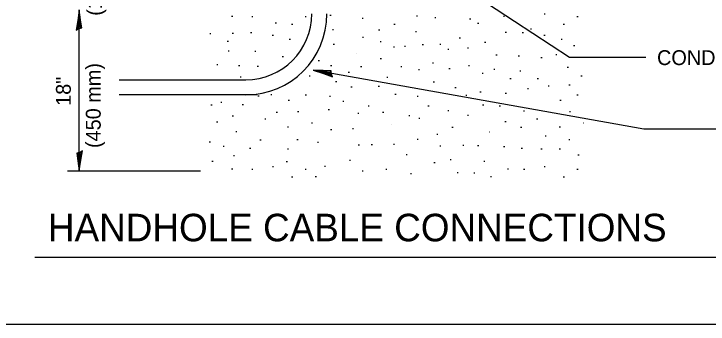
# Model space of a CAD drawing. Extents: x 1709823 to 1716999, y 1398858 to 1402388.
# Drawn here: x 1715063.9 to 1715162.1, y 1401796.9 to 1401840.8 of the extents above; entities that cross this region are included whole.
import ezdxf

# ---------------------------------------------------------------- set-up
doc = ezdxf.new("R2010")
doc.units = 0
for name, color, linetype in [('Design_EX_Roadway Dimensions', 7, 'Continuous'), ('Design_EX_Roadway Notes', 7, 'Continuous'), ('Removal_Items', 7, 'Continuous'), ('Sheets_General Details', 7, 'Continuous'), ('Signals_EX_Underground Conduit', 7, 'Continuous')]:
    doc.layers.add(name, color=color, linetype=linetype)

msp = doc.modelspace()

# ---------------------------------------------------------------- linework, layer by layer
at = {"layer": 'Design_EX_Roadway Dimensions'}
for p, q in [((1715073.182, 1401818.605), (1715073.182, 1401841.397)), ((1715071.536, 1401818.605), (1715090.327, 1401818.605))]:
    msp.add_line(p, q, dxfattribs=at)
for points in [[(1715073.143, 1401838.774), (1715073.534, 1401838.861), (1715073.366, 1401839.971), (1715073.182, 1401841.397), (1715072.972, 1401839.873), (1715072.738, 1401838.54), (1715073.143, 1401838.774), (1715073.402, 1401838.891), (1715073.179, 1401840.439), (1715072.882, 1401838.747), (1715073.215, 1401838.996), (1715073.17, 1401839.707), (1715073.066, 1401839.023)], [(1715073.219, 1401821.228), (1715072.828, 1401821.14), (1715072.997, 1401820.031), (1715073.182, 1401818.605), (1715073.39, 1401820.127), (1715073.624, 1401821.462), (1715073.219, 1401821.228), (1715072.961, 1401821.111), (1715073.183, 1401819.563), (1715073.48, 1401821.255), (1715073.147, 1401821.005), (1715073.192, 1401820.294), (1715073.296, 1401820.978)]]:
    msp.add_lwpolyline(points, dxfattribs=at)
at = {"layer": 'Design_EX_Roadway Notes'}
for p, q in [((1715142.5, 1401834.629), (1715113.359, 1401853.799)), ((1715153.298, 1401834.629), (1715142.5, 1401834.629)), ((1715152.997, 1401824.512), (1715106.228, 1401832.879)), ((1715166.489, 1401824.512), (1715152.997, 1401824.512))]:
    msp.add_line(p, q, dxfattribs=at)
msp.add_lwpolyline([(1715108.804, 1401832.379), (1715108.787, 1401832.78), (1715107.665, 1401832.81), (1715106.228, 1401832.879), (1715107.691, 1401832.405), (1715108.963, 1401831.94), (1715108.804, 1401832.379), (1715108.735, 1401832.654), (1715107.172, 1401832.708), (1715108.784, 1401832.117), (1715108.597, 1401832.489), (1715107.89, 1401832.57), (1715108.544, 1401832.348)], dxfattribs=at)
at = {"layer": 'Removal_Items'}
for p, q in [((1715108.784, 1401840.602), (1715108.619, 1401840.602)), ((1715121.005, 1401840.512), (1715120.84, 1401840.512)), ((1715139.077, 1401840.797), (1715138.915, 1401840.797)), ((1715094.89, 1401840.472), (1715094.71, 1401840.472)), ((1715097.74, 1401840.397), (1715097.575, 1401840.397)), ((1715101.055, 1401839.515), (1715100.89, 1401839.515)), ((1715105.277, 1401840.397), (1715105.097, 1401840.397)), ((1715113.322, 1401840.172), (1715113.157, 1401840.172)), ((1715123.604, 1401840.262), (1715123.439, 1401840.262)), ((1715128.557, 1401840.067), (1715128.377, 1401840.067)), ((1715133.302, 1401840.472), (1715133.14, 1401840.472)), ((1715143.704, 1401840.397), (1715143.524, 1401840.397)), ((1715103.354, 1401839.305), (1715103.189, 1401839.305)), ((1715109.129, 1401838.589), (1715108.964, 1401838.589)), ((1715117.829, 1401839.335), (1715117.664, 1401839.335)), ((1715129.66, 1401839.47), (1715129.495, 1401839.47)), ((1715137.137, 1401838.679), (1715136.972, 1401838.679)), ((1715141.78, 1401839.305), (1715141.615, 1401839.305)), ((1715091.785, 1401838.007), (1715091.624, 1401838.007)), ((1715094.965, 1401838.037), (1715094.8, 1401838.037)), ((1715097.564, 1401838.157), (1715097.399, 1401838.157)), ((1715100.62, 1401837.782), (1715100.459, 1401837.782)), ((1715115.665, 1401838.514), (1715115.485, 1401838.514)), ((1715120.87, 1401838.289), (1715120.705, 1401838.289)), ((1715133.572, 1401838.202), (1715133.407, 1401838.202)), ((1715135.99, 1401838.157), (1715135.81, 1401838.157)), ((1715139.047, 1401837.782), (1715138.885, 1401837.782)), ((1715094.264, 1401836.932), (1715094.099, 1401836.932)), ((1715103.039, 1401837.217), (1715102.874, 1401837.217)), ((1715113.382, 1401837.472), (1715113.217, 1401837.472)), ((1715115.887, 1401836.86), (1715115.707, 1401836.86)), ((1715127.065, 1401837.367), (1715126.9, 1401837.367)), ((1715130.662, 1401836.77), (1715130.497, 1401836.77)), ((1715141.465, 1401837.217), (1715141.3, 1401837.217)), ((1715109.264, 1401836.47), (1715109.099, 1401836.47)), ((1715117.754, 1401836.125), (1715117.589, 1401836.125)), ((1715119.322, 1401836.2), (1715119.157, 1401836.2)), ((1715121.842, 1401836.455), (1715121.662, 1401836.455)), ((1715124.302, 1401836.47), (1715124.14, 1401836.47)), ((1715125.437, 1401835.769), (1715125.272, 1401835.769)), ((1715128.227, 1401835.994), (1715128.062, 1401835.994)), ((1715143.227, 1401836.29), (1715143.062, 1401836.29)), ((1715094.384, 1401835.544), (1715094.219, 1401835.544)), ((1715098.16, 1401835.499), (1715097.995, 1401835.499)), ((1715102.052, 1401834.767), (1715101.877, 1401834.767)), ((1715132.274, 1401834.992), (1715132.094, 1401834.992)), ((1715135.405, 1401834.827), (1715135.229, 1401834.827)), ((1715138.615, 1401834.617), (1715138.45, 1401834.617)), ((1715140.719, 1401835.022), (1715140.554, 1401835.022)), ((1715092.787, 1401833.635), (1715092.622, 1401833.635)), ((1715107.142, 1401834.202), (1715106.98, 1401834.202)), ((1715115.902, 1401834.442), (1715115.74, 1401834.442)), ((1715123.274, 1401833.83), (1715123.109, 1401833.83)), ((1715095.862, 1401833.455), (1715095.697, 1401833.455)), ((1715098.517, 1401833.38), (1715098.355, 1401833.38)), ((1715108.874, 1401833.455), (1715108.709, 1401833.455)), ((1715113.112, 1401833.32), (1715112.932, 1401833.32)), ((1715118.797, 1401833.35), (1715118.632, 1401833.35)), ((1715121.29, 1401832.889), (1715121.125, 1401832.889)), ((1715125.617, 1401833.039), (1715125.452, 1401833.039)), ((1715128.377, 1401833.455), (1715128.197, 1401833.455)), ((1715131.944, 1401832.945), (1715131.782, 1401832.945)), ((1715135.615, 1401832.724), (1715135.45, 1401832.724)), ((1715142.347, 1401833.234), (1715142.167, 1401833.234)), ((1715096.072, 1401831.857), (1715095.907, 1401831.857)), ((1715105.844, 1401832.007), (1715105.679, 1401832.007)), ((1715111.364, 1401832.544), (1715111.187, 1401832.544)), ((1715116.827, 1401831.812), (1715116.662, 1401831.812)), ((1715130.305, 1401832.412), (1715130.14, 1401832.412)), ((1715144.27, 1401832.007), (1715144.109, 1401832.007)), ((1715109.575, 1401831.217), (1715109.395, 1401831.217)), ((1715123.394, 1401831.157), (1715123.229, 1401831.157)), ((1715134.227, 1401831.637), (1715134.062, 1401831.637)), ((1715138.105, 1401831.622), (1715137.944, 1401831.622)), ((1715142.567, 1401830.725), (1715142.407, 1401830.725)), ((1715111.769, 1401830.44), (1715111.589, 1401830.44)), ((1715115.62, 1401830.545), (1715115.44, 1401830.545)), ((1715126.454, 1401830.35), (1715126.289, 1401830.35)), ((1715129.99, 1401829.739), (1715129.825, 1401829.739)), ((1715136.707, 1401830.204), (1715136.542, 1401830.204)), ((1715139.632, 1401830.575), (1715139.467, 1401830.575)), ((1715098.607, 1401829.202), (1715098.442, 1401829.202)), ((1715100.425, 1401829.367), (1715100.264, 1401829.367)), ((1715105.307, 1401829.322), (1715105.142, 1401829.322)), ((1715108.724, 1401829.127), (1715108.559, 1401829.127)), ((1715117.979, 1401829.409), (1715117.81, 1401829.409)), ((1715121.11, 1401829.127), (1715120.945, 1401829.127)), ((1715127.992, 1401829.277), (1715127.827, 1401829.277)), ((1715133.572, 1401829.559), (1715133.392, 1401829.559)), ((1715143.734, 1401829.322), (1715143.554, 1401829.322)), ((1715091.965, 1401827.89), (1715091.8, 1401827.89)), ((1715093.352, 1401828.292), (1715093.187, 1401828.292)), ((1715096.412, 1401827.935), (1715096.232, 1401827.935)), ((1715102.904, 1401828.592), (1715102.724, 1401828.592)), ((1715110.607, 1401828.442), (1715110.442, 1401828.442)), ((1715114.187, 1401827.77), (1715114.007, 1401827.77)), ((1715122.647, 1401827.755), (1715122.482, 1401827.755)), ((1715130.392, 1401827.89), (1715130.215, 1401827.89)), ((1715132.72, 1401827.755), (1715132.54, 1401827.755)), ((1715141.315, 1401828.592), (1715141.15, 1401828.592)), ((1715101.205, 1401826.874), (1715101.04, 1401826.874)), ((1715104.217, 1401826.949), (1715104.055, 1401826.949)), ((1715108.544, 1401827.23), (1715108.382, 1401827.23)), ((1715116.247, 1401826.874), (1715116.067, 1401826.874)), ((1715125.437, 1401827.125), (1715125.272, 1401827.125)), ((1715136.137, 1401827.069), (1715135.975, 1401827.069)), ((1715142.647, 1401826.949), (1715142.482, 1401826.949)), ((1715094.965, 1401826.367), (1715094.8, 1401826.367)), ((1715099.577, 1401825.932), (1715099.412, 1401825.932)), ((1715112.722, 1401826.709), (1715112.56, 1401826.709)), ((1715119.932, 1401826.412), (1715119.767, 1401826.412)), ((1715121.35, 1401826.007), (1715121.17, 1401826.007)), ((1715128.227, 1401826.442), (1715128.062, 1401826.442)), ((1715138.004, 1401825.932), (1715137.824, 1401825.932)), ((1715092.757, 1401825.502), (1715092.592, 1401825.502)), ((1715102.784, 1401824.815), (1715102.622, 1401824.815)), ((1715106.17, 1401825.352), (1715105.994, 1401825.352)), ((1715133.527, 1401825.562), (1715133.362, 1401825.562)), ((1715141.21, 1401824.815), (1715141.049, 1401824.815)), ((1715095.472, 1401824.114), (1715095.295, 1401824.114)), ((1715108.874, 1401824.429), (1715108.709, 1401824.429)), ((1715111.964, 1401824.575), (1715111.799, 1401824.575)), ((1715126.034, 1401824.77), (1715125.869, 1401824.77)), ((1715135.735, 1401824.755), (1715135.57, 1401824.755)), ((1715098.877, 1401822.937), (1715098.712, 1401822.937)), ((1715104.112, 1401822.982), (1715103.95, 1401822.982)), ((1715121.11, 1401823.052), (1715120.945, 1401823.052)), ((1715123.9, 1401823.769), (1715123.724, 1401823.769)), ((1715139.197, 1401823.544), (1715139.035, 1401823.544)), ((1715142.542, 1401822.982), (1715142.377, 1401822.982)), ((1715091.729, 1401822.697), (1715091.564, 1401822.697)), ((1715093.667, 1401822.04), (1715093.502, 1401822.04)), ((1715107.01, 1401822.607), (1715106.845, 1401822.607)), ((1715112.785, 1401822.25), (1715112.62, 1401822.25)), ((1715114.634, 1401822.292), (1715114.472, 1401822.292)), ((1715117.754, 1401822.322), (1715117.589, 1401822.322)), ((1715124.32, 1401822.115), (1715124.155, 1401822.115)), ((1715127.572, 1401822.202), (1715127.41, 1401822.202)), ((1715129.675, 1401822.145), (1715129.495, 1401822.145)), ((1715133.347, 1401822.025), (1715133.182, 1401822.025)), ((1715097.414, 1401821.755), (1715097.249, 1401821.755)), ((1715102.784, 1401821.665), (1715102.622, 1401821.665)), ((1715135.84, 1401821.755), (1715135.675, 1401821.755)), ((1715138.615, 1401821.665), (1715138.45, 1401821.665)), ((1715141.21, 1401821.665), (1715141.049, 1401821.665)), ((1715092.115, 1401819.952), (1715091.935, 1401819.952)), ((1715095.13, 1401820.727), (1715094.965, 1401820.727)), ((1715111.529, 1401820.102), (1715111.364, 1401820.102)), ((1715119.557, 1401820.859), (1715119.377, 1401820.859)), ((1715125.767, 1401820.157), (1715125.602, 1401820.157)), ((1715130.527, 1401819.952), (1715130.362, 1401819.952)), ((1715143.839, 1401820.847), (1715143.674, 1401820.847)), ((1715100.665, 1401819.19), (1715100.485, 1401819.19)), ((1715102.607, 1401819.877), (1715102.439, 1401819.877)), ((1715108.007, 1401819.22), (1715107.842, 1401819.22)), ((1715123.499, 1401819.772), (1715123.319, 1401819.772)), ((1715139.077, 1401819.19), (1715138.915, 1401819.19)), ((1715094.89, 1401818.86), (1715094.71, 1401818.86)), ((1715097.74, 1401818.8), (1715097.575, 1401818.8)), ((1715105.277, 1401818.8), (1715105.097, 1401818.8)), ((1715113.322, 1401818.579), (1715113.157, 1401818.579)), ((1715116.677, 1401818.8), (1715116.512, 1401818.8)), ((1715120.169, 1401818.174), (1715120.007, 1401818.174)), ((1715126.75, 1401818.339), (1715126.589, 1401818.339)), ((1715129.109, 1401818.309), (1715128.947, 1401818.309)), ((1715133.872, 1401818.845), (1715133.707, 1401818.845)), ((1715136.167, 1401818.8), (1715135.99, 1401818.8)), ((1715143.704, 1401818.8), (1715143.524, 1401818.8)), ((1715103.354, 1401817.712), (1715103.189, 1401817.712)), ((1715106.71, 1401817.772), (1715106.545, 1401817.772)), ((1715131.467, 1401817.772), (1715131.302, 1401817.772)), ((1715141.78, 1401817.712), (1715141.615, 1401817.712))]:
    msp.add_line(p, q, dxfattribs=at)
for points in [[(1715112.395, 1401835.217), (1715112.38, 1401835.217)], [(1715117.274, 1401825.217), (1715117.262, 1401825.217)], [(1715144.48, 1401825.352), (1715144.42, 1401825.352)], [(1715131.197, 1401824.069), (1715131.137, 1401824.069)]]:
    msp.add_lwpolyline(points, dxfattribs=at)
at = {"layer": 'Sheets_General Details'}
for p, q in [((1715066.919, 1401806.408), (1715163.497, 1401806.408)), ((1714998.627, 1401796.93), (1715628.627, 1401796.93))]:
    msp.add_line(p, q, dxfattribs=at)
at = {"layer": 'Signals_EX_Underground Conduit'}
for p, q in [((1715078.837, 1401831.494), (1715096.735, 1401831.494)), ((1715078.837, 1401829.402), (1715098.322, 1401829.402))]:
    msp.add_line(p, q, dxfattribs=at)
for radius in [9.327, 11.465]:
    msp.add_arc((1715096.733, 1401840.824), radius, 270, 0, dxfattribs=at)

# ---------------------------------------------------------------- texts
at = {"layer": 'Design_EX_Roadway Dimensions'}
for s, height, p in [('(150  )', 2.1, (1715076.373, 1401840.555)), ('(450 mm)', 2.1, (1715076.208, 1401821.849)), ('18"', 2.098, (1715071.982, 1401827.812))]:
    msp.add_text(s, height=height, rotation=90, dxfattribs=at).set_placement(p)
at = {"layer": 'Design_EX_Roadway Notes'}
msp.add_text('CONDUIT TO CONTROLLER', height=2.1, dxfattribs=at).set_placement((1715154.873, 1401833.582))
at = {"layer": 'Sheets_General Details'}
msp.add_text('HANDHOLE CABLE CONNECTIONS', height=3.8985, dxfattribs=at).set_placement((1715068.746, 1401808.646))

doc.saveas('drawing.dxf')
